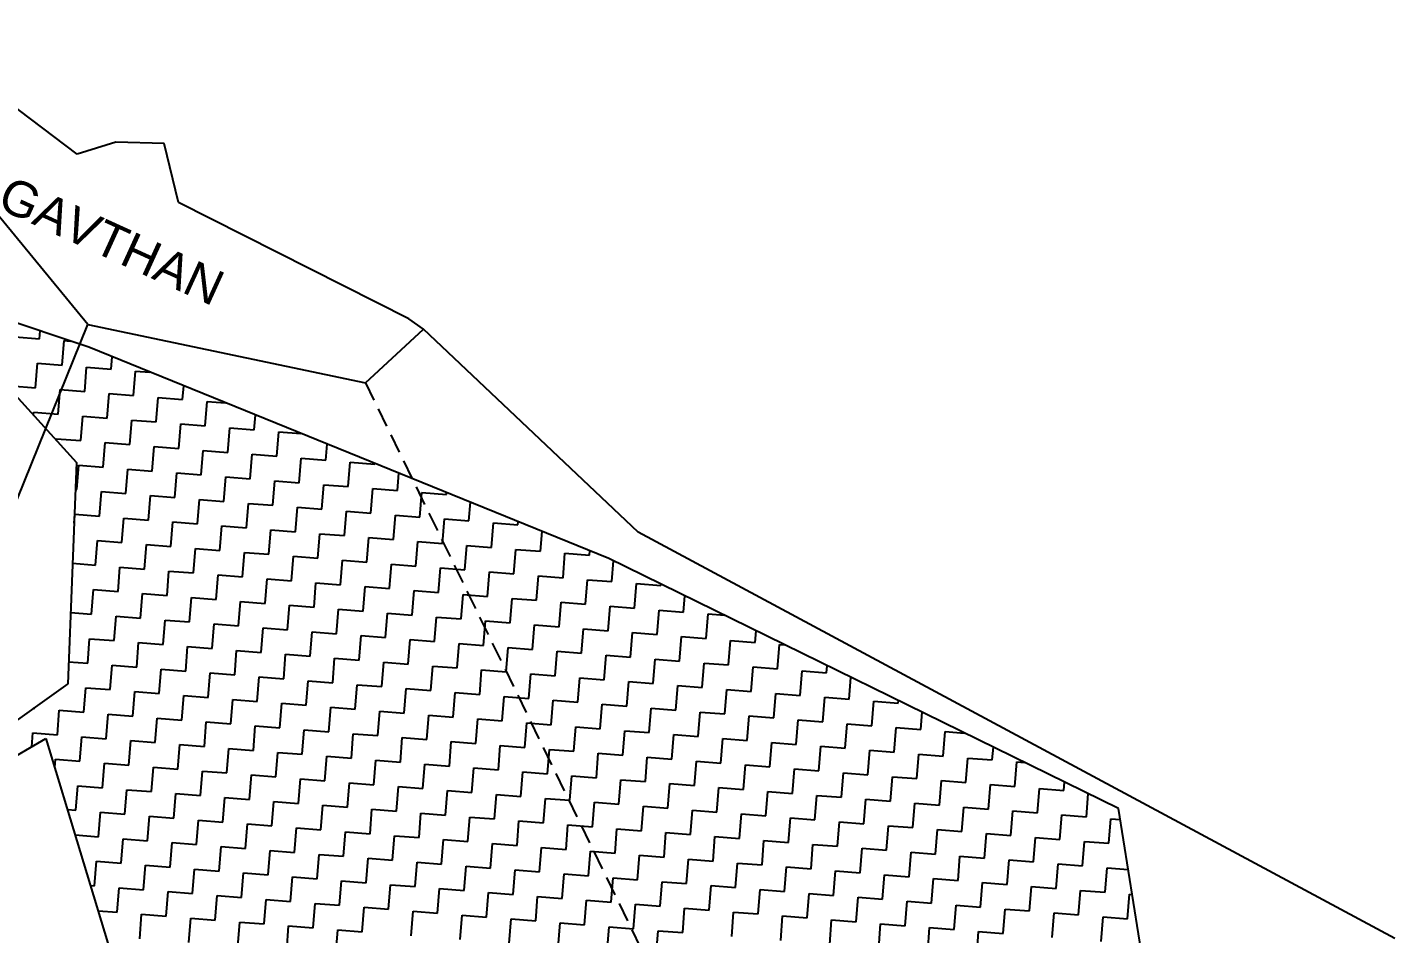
# Model space of a CAD drawing. Header units: metres. Extents: x 281680 to 283954, y 2020493 to 2022850.
# Drawn here: x 283068.4 to 283422.5, y 2021402.9 to 2021637.6 of the extents above; entities that cross this region are included whole.
import ezdxf
from ezdxf.enums import TextEntityAlignment as Align

# ---------------------------------------------------------------- set-up
doc = ezdxf.new("R2010")
doc.units = ezdxf.units.M
doc.header["$MEASUREMENT"] = 0
doc.linetypes.add('DASHED', pattern=[0.75, 0.5, -0.25])
for name, color, linetype in [('LINE_FOOTPATH', 1, 'DASHED'), ('POLY_HATCH', 12, 'Continuous'), ('POLY_PARCEL', 6, 'Continuous'), ('TEXT_MAPIN', 7, 'Continuous'), ('V_BOUND_LINE', 7, 'Continuous')]:
    doc.layers.add(name, color=color, linetype=linetype)
doc.styles.get("Standard").update_dxf_attribs({"font": 'arial.ttf'})

msp = doc.modelspace()

# ---------------------------------------------------------------- linework, layer by layer
at = {"layer": 'LINE_FOOTPATH', "ltscale": 10}
msp.add_line((283155.94, 2021545.53), (283261.96, 2021328.01), dxfattribs=at)
at = {"layer": 'POLY_HATCH'}
for p, q in [((283084.25, 2021554.72), (283046.98, 2021567.26)), ((283218.94, 2021500.05), (283084.25, 2021554.72)), ((283063.52, 2021544.3), (283081.12, 2021524.88)), ((283081.12, 2021524.88), (283078.81, 2021467.64)), ((283351.01, 2021435.28), (283218.94, 2021500.05)), ((283078.81, 2021467.64), (283048.95, 2021446.37)), ((283061.36, 2021446.51), (283073.18, 2021453.45)), ((283073.18, 2021453.45), (283091.02, 2021394.6)), ((283360.54, 2021375.26), (283351.01, 2021435.28))]:
    msp.add_line(p, q, dxfattribs=at)
at = {"layer": 'POLY_HATCH', "linetype": 'Continuous'}
for p, q in [((283065.18, 2021557.47), (283071.52, 2021556.96)), ((283071.52, 2021556.96), (283071.68, 2021558.95)), ((283077.36, 2021550.11), (283077.87, 2021556.46)), ((283077.87, 2021556.46), (283079.45, 2021556.33)), ((283070.51, 2021544.27), (283071.02, 2021550.62)), ((283071.02, 2021550.62), (283077.36, 2021550.11)), ((283083.21, 2021543.26), (283083.71, 2021549.61)), ((283083.71, 2021549.61), (283090.06, 2021549.1)), ((283090.06, 2021549.1), (283090.31, 2021552.26)), ((283095.9, 2021542.25), (283096.4, 2021548.59)), ((283096.4, 2021548.59), (283100.05, 2021548.3)), ((283064.16, 2021544.78), (283070.51, 2021544.27)), ((283076.35, 2021537.42), (283076.86, 2021543.77)), ((283076.86, 2021543.77), (283083.21, 2021543.26)), ((283089.05, 2021536.41), (283089.55, 2021542.75)), ((283089.55, 2021542.75), (283095.9, 2021542.25)), ((283108.59, 2021541.24), (283108.87, 2021544.72)), ((283101.74, 2021535.4), (283102.25, 2021541.74)), ((283102.25, 2021541.74), (283108.59, 2021541.24)), ((283114.43, 2021534.38), (283114.94, 2021540.73)), ((283114.94, 2021540.73), (283119.63, 2021540.36)), ((283069.95, 2021537.21), (283070.01, 2021537.92)), ((283070.01, 2021537.92), (283076.35, 2021537.42)), ((283082.19, 2021530.57), (283082.7, 2021536.91)), ((283082.7, 2021536.91), (283089.05, 2021536.41)), ((283094.89, 2021529.55), (283095.39, 2021535.9)), ((283095.39, 2021535.9), (283101.74, 2021535.4)), ((283127.13, 2021533.37), (283127.43, 2021537.19)), ((283107.58, 2021528.54), (283108.09, 2021534.89)), ((283108.09, 2021534.89), (283114.43, 2021534.38)), ((283120.27, 2021527.53), (283120.78, 2021533.88)), ((283120.78, 2021533.88), (283127.13, 2021533.37)), ((283132.97, 2021526.52), (283133.47, 2021532.87)), ((283133.47, 2021532.87), (283139.21, 2021532.41)), ((283075.82, 2021530.73), (283075.85, 2021531.07)), ((283075.85, 2021531.07), (283082.19, 2021530.57)), ((283088.03, 2021523.71), (283088.54, 2021530.06)), ((283088.54, 2021530.06), (283094.89, 2021529.55)), ((283100.73, 2021522.7), (283101.23, 2021529.05)), ((283101.23, 2021529.05), (283107.58, 2021528.54)), ((283145.66, 2021525.51), (283145.99, 2021529.66)), ((283113.42, 2021521.69), (283113.93, 2021528.04)), ((283113.93, 2021528.04), (283120.27, 2021527.53)), ((283126.12, 2021520.68), (283126.62, 2021527.03)), ((283126.62, 2021527.03), (283132.97, 2021526.52)), ((283138.81, 2021519.67), (283139.31, 2021526.01)), ((283139.31, 2021526.01), (283145.66, 2021525.51)), ((283151.5, 2021518.66), (283152.01, 2021525)), ((283152.01, 2021525), (283158.35, 2021524.5)), ((283081.18, 2021517.87), (283081.69, 2021524.22)), ((283081.69, 2021524.22), (283088.03, 2021523.71)), ((283093.88, 2021516.86), (283094.38, 2021523.21)), ((283094.38, 2021523.21), (283100.73, 2021522.7)), ((283106.57, 2021515.85), (283107.08, 2021522.2)), ((283107.08, 2021522.2), (283113.42, 2021521.69)), ((283158.35, 2021524.5), (283158.37, 2021524.63)), ((283164.2, 2021517.64), (283164.55, 2021522.12)), ((283080.84, 2021517.9), (283081.18, 2021517.87)), ((283119.26, 2021514.84), (283119.77, 2021521.18)), ((283119.77, 2021521.18), (283126.12, 2021520.68)), ((283131.96, 2021513.83), (283132.46, 2021520.17)), ((283132.46, 2021520.17), (283138.81, 2021519.67)), ((283144.65, 2021512.82), (283145.16, 2021519.16)), ((283145.16, 2021519.16), (283151.5, 2021518.66)), ((283157.34, 2021511.8), (283157.85, 2021518.15)), ((283157.85, 2021518.15), (283164.2, 2021517.64)), ((283087.02, 2021511.02), (283087.53, 2021517.37)), ((283087.53, 2021517.37), (283093.88, 2021516.86)), ((283099.72, 2021510.01), (283100.22, 2021516.36)), ((283100.22, 2021516.36), (283106.57, 2021515.85)), ((283112.41, 2021509), (283112.92, 2021515.34)), ((283112.92, 2021515.34), (283119.26, 2021514.84)), ((283125.1, 2021507.99), (283125.61, 2021514.33)), ((283125.61, 2021514.33), (283131.96, 2021513.83)), ((283170.04, 2021510.79), (283170.54, 2021517.14)), ((283170.54, 2021517.14), (283176.89, 2021516.63)), ((283176.89, 2021516.63), (283176.93, 2021517.1)), ((283182.73, 2021509.78), (283183.11, 2021514.59)), ((283080.49, 2021509.16), (283080.68, 2021511.53)), ((283080.68, 2021511.53), (283087.02, 2021511.02)), ((283137.8, 2021506.97), (283138.3, 2021513.32)), ((283138.3, 2021513.32), (283144.65, 2021512.82)), ((283150.49, 2021505.96), (283151, 2021512.31)), ((283151, 2021512.31), (283157.34, 2021511.8)), ((283163.18, 2021504.95), (283163.69, 2021511.3)), ((283163.69, 2021511.3), (283170.04, 2021510.79)), ((283092.86, 2021504.17), (283093.37, 2021510.51)), ((283093.37, 2021510.51), (283099.72, 2021510.01)), ((283105.56, 2021503.16), (283106.06, 2021509.5)), ((283106.06, 2021509.5), (283112.41, 2021509)), ((283118.25, 2021502.14), (283118.76, 2021508.49)), ((283118.76, 2021508.49), (283125.1, 2021507.99)), ((283130.95, 2021501.13), (283131.45, 2021507.48)), ((283131.45, 2021507.48), (283137.8, 2021506.97)), ((283175.88, 2021503.94), (283176.38, 2021510.29)), ((283176.38, 2021510.29), (283182.73, 2021509.78)), ((283188.57, 2021502.93), (283189.08, 2021509.28)), ((283189.08, 2021509.28), (283195.42, 2021508.77)), ((283195.42, 2021508.77), (283195.49, 2021509.57)), ((283086.01, 2021498.33), (283086.52, 2021504.67)), ((283086.52, 2021504.67), (283092.86, 2021504.17)), ((283098.71, 2021497.32), (283099.21, 2021503.66)), ((283099.21, 2021503.66), (283105.56, 2021503.16)), ((283143.64, 2021500.12), (283144.14, 2021506.47)), ((283144.14, 2021506.47), (283150.49, 2021505.96)), ((283156.33, 2021499.11), (283156.84, 2021505.46)), ((283156.84, 2021505.46), (283163.18, 2021504.95)), ((283169.03, 2021498.1), (283169.53, 2021504.45)), ((283169.53, 2021504.45), (283175.88, 2021503.94)), ((283201.27, 2021501.92), (283201.67, 2021507.06)), ((283111.4, 2021496.3), (283111.9, 2021502.65)), ((283111.9, 2021502.65), (283118.25, 2021502.14)), ((283124.09, 2021495.29), (283124.6, 2021501.64)), ((283124.6, 2021501.64), (283130.95, 2021501.13)), ((283136.79, 2021494.28), (283137.29, 2021500.63)), ((283137.29, 2021500.63), (283143.64, 2021500.12)), ((283181.72, 2021497.09), (283182.22, 2021503.43)), ((283182.22, 2021503.43), (283188.57, 2021502.93)), ((283194.41, 2021496.08), (283194.92, 2021502.42)), ((283194.92, 2021502.42), (283201.27, 2021501.92)), ((283207.11, 2021495.06), (283207.61, 2021501.41)), ((283207.61, 2021501.41), (283213.96, 2021500.91)), ((283213.96, 2021500.91), (283214.05, 2021502.03)), ((283080.07, 2021498.8), (283086.01, 2021498.33)), ((283091.85, 2021491.47), (283092.36, 2021497.82)), ((283092.36, 2021497.82), (283098.71, 2021497.32)), ((283104.55, 2021490.46), (283105.05, 2021496.81)), ((283105.05, 2021496.81), (283111.4, 2021496.3)), ((283149.48, 2021493.27), (283149.99, 2021499.62)), ((283149.99, 2021499.62), (283156.33, 2021499.11)), ((283162.17, 2021492.26), (283162.68, 2021498.6)), ((283162.68, 2021498.6), (283169.03, 2021498.1)), ((283174.87, 2021491.25), (283175.37, 2021497.59)), ((283175.37, 2021497.59), (283181.72, 2021497.09)), ((283187.56, 2021490.24), (283188.07, 2021496.58)), ((283188.07, 2021496.58), (283194.41, 2021496.08)), ((283219.8, 2021494.05), (283220.23, 2021499.42)), ((283117.24, 2021489.45), (283117.75, 2021495.8)), ((283117.75, 2021495.8), (283124.09, 2021495.29)), ((283129.93, 2021488.44), (283130.44, 2021494.79)), ((283130.44, 2021494.79), (283136.79, 2021494.28)), ((283142.63, 2021487.43), (283143.13, 2021493.78)), ((283143.13, 2021493.78), (283149.48, 2021493.27)), ((283200.25, 2021489.22), (283200.76, 2021495.57)), ((283200.76, 2021495.57), (283207.11, 2021495.06)), ((283212.95, 2021488.21), (283213.45, 2021494.56)), ((283213.45, 2021494.56), (283219.8, 2021494.05)), ((283225.64, 2021487.2), (283226.15, 2021493.55)), ((283226.15, 2021493.55), (283232.49, 2021493.04)), ((283232.49, 2021493.04), (283232.52, 2021493.39)), ((283085, 2021485.63), (283085.51, 2021491.98)), ((283085.51, 2021491.98), (283091.85, 2021491.47)), ((283097.69, 2021484.62), (283098.2, 2021490.97)), ((283098.2, 2021490.97), (283104.55, 2021490.46)), ((283110.39, 2021483.61), (283110.89, 2021489.96)), ((283110.89, 2021489.96), (283117.24, 2021489.45)), ((283155.32, 2021486.42), (283155.83, 2021492.76)), ((283155.83, 2021492.76), (283162.17, 2021492.26)), ((283168.01, 2021485.41), (283168.52, 2021491.75)), ((283168.52, 2021491.75), (283174.87, 2021491.25)), ((283180.71, 2021484.39), (283181.21, 2021490.74)), ((283181.21, 2021490.74), (283187.56, 2021490.24)), ((283193.4, 2021483.38), (283193.91, 2021489.73)), ((283193.91, 2021489.73), (283200.25, 2021489.22)), ((283238.33, 2021486.19), (283238.67, 2021490.37)), ((283079.56, 2021486.07), (283085, 2021485.63)), ((283123.08, 2021482.6), (283123.59, 2021488.95)), ((283123.59, 2021488.95), (283129.93, 2021488.44)), ((283135.77, 2021481.59), (283136.28, 2021487.93)), ((283136.28, 2021487.93), (283142.63, 2021487.43)), ((283148.47, 2021480.58), (283148.97, 2021486.92)), ((283148.97, 2021486.92), (283155.32, 2021486.42)), ((283161.16, 2021479.56), (283161.67, 2021485.91)), ((283161.67, 2021485.91), (283168.01, 2021485.41)), ((283206.09, 2021482.37), (283206.6, 2021488.72)), ((283206.6, 2021488.72), (283212.95, 2021488.21)), ((283218.79, 2021481.36), (283219.29, 2021487.71)), ((283219.29, 2021487.71), (283225.64, 2021487.2)), ((283231.48, 2021480.35), (283231.99, 2021486.7)), ((283231.99, 2021486.7), (283238.33, 2021486.19)), ((283090.84, 2021478.78), (283091.35, 2021485.13)), ((283091.35, 2021485.13), (283097.69, 2021484.62)), ((283103.54, 2021477.77), (283104.04, 2021484.12)), ((283104.04, 2021484.12), (283110.39, 2021483.61)), ((283116.23, 2021476.76), (283116.73, 2021483.1)), ((283116.73, 2021483.1), (283123.08, 2021482.6)), ((283173.86, 2021478.55), (283174.36, 2021484.9)), ((283174.36, 2021484.9), (283180.71, 2021484.39)), ((283186.55, 2021477.54), (283187.05, 2021483.89)), ((283187.05, 2021483.89), (283193.4, 2021483.38)), ((283199.24, 2021476.53), (283199.75, 2021482.88)), ((283199.75, 2021482.88), (283206.09, 2021482.37)), ((283244.18, 2021479.34), (283244.68, 2021485.68)), ((283244.68, 2021485.68), (283248.92, 2021485.35)), ((283083.99, 2021472.94), (283084.49, 2021479.29)), ((283084.49, 2021479.29), (283090.84, 2021478.78)), ((283128.92, 2021475.75), (283129.43, 2021482.09)), ((283129.43, 2021482.09), (283135.77, 2021481.59)), ((283141.62, 2021474.73), (283142.12, 2021481.08)), ((283142.12, 2021481.08), (283148.47, 2021480.58)), ((283154.31, 2021473.72), (283154.81, 2021480.07)), ((283154.81, 2021480.07), (283161.16, 2021479.56)), ((283167, 2021472.71), (283167.51, 2021479.06)), ((283167.51, 2021479.06), (283173.86, 2021478.55)), ((283211.94, 2021475.52), (283212.44, 2021481.87)), ((283212.44, 2021481.87), (283218.79, 2021481.36)), ((283224.63, 2021474.51), (283225.14, 2021480.85)), ((283225.14, 2021480.85), (283231.48, 2021480.35)), ((283237.32, 2021473.5), (283237.83, 2021479.84)), ((283237.83, 2021479.84), (283244.18, 2021479.34)), ((283250.02, 2021472.48), (283250.52, 2021478.83)), ((283250.52, 2021478.83), (283256.87, 2021478.33)), ((283256.87, 2021478.33), (283257.11, 2021481.33)), ((283096.68, 2021471.93), (283097.19, 2021478.27)), ((283097.19, 2021478.27), (283103.54, 2021477.77)), ((283109.38, 2021470.92), (283109.88, 2021477.26)), ((283109.88, 2021477.26), (283116.23, 2021476.76)), ((283122.07, 2021469.91), (283122.58, 2021476.25)), ((283122.58, 2021476.25), (283128.92, 2021475.75)), ((283134.76, 2021468.89), (283135.27, 2021475.24)), ((283135.27, 2021475.24), (283141.62, 2021474.73)), ((283179.7, 2021471.7), (283180.2, 2021478.05)), ((283180.2, 2021478.05), (283186.55, 2021477.54)), ((283192.39, 2021470.69), (283192.9, 2021477.04)), ((283192.9, 2021477.04), (283199.24, 2021476.53)), ((283205.08, 2021469.68), (283205.59, 2021476.02)), ((283205.59, 2021476.02), (283211.94, 2021475.52)), ((283262.71, 2021471.47), (283263.22, 2021477.82)), ((283263.22, 2021477.82), (283264.47, 2021477.72)), ((283079.04, 2021473.33), (283083.99, 2021472.94)), ((283089.83, 2021466.09), (283090.34, 2021472.43)), ((283090.34, 2021472.43), (283096.68, 2021471.93)), ((283147.46, 2021467.88), (283147.96, 2021474.23)), ((283147.96, 2021474.23), (283154.31, 2021473.72)), ((283160.15, 2021466.87), (283160.66, 2021473.22)), ((283160.66, 2021473.22), (283167, 2021472.71)), ((283172.84, 2021465.86), (283173.35, 2021472.21)), ((283173.35, 2021472.21), (283179.7, 2021471.7)), ((283217.78, 2021468.67), (283218.28, 2021475.01)), ((283218.28, 2021475.01), (283224.63, 2021474.51)), ((283230.47, 2021467.65), (283230.98, 2021474)), ((283230.98, 2021474), (283237.32, 2021473.5)), ((283243.16, 2021466.64), (283243.67, 2021472.99)), ((283243.67, 2021472.99), (283250.02, 2021472.48)), ((283255.86, 2021465.63), (283256.36, 2021471.98)), ((283256.36, 2021471.98), (283262.71, 2021471.47)), ((283275.4, 2021470.46), (283275.55, 2021472.29)), ((283102.52, 2021465.08), (283103.03, 2021471.42)), ((283103.03, 2021471.42), (283109.38, 2021470.92)), ((283115.22, 2021464.06), (283115.72, 2021470.41)), ((283115.72, 2021470.41), (283122.07, 2021469.91)), ((283127.91, 2021463.05), (283128.42, 2021469.4)), ((283128.42, 2021469.4), (283134.76, 2021468.89)), ((283140.6, 2021462.04), (283141.11, 2021468.39)), ((283141.11, 2021468.39), (283147.46, 2021467.88)), ((283185.54, 2021464.85), (283186.04, 2021471.19)), ((283186.04, 2021471.19), (283192.39, 2021470.69)), ((283198.23, 2021463.84), (283198.74, 2021470.18)), ((283198.74, 2021470.18), (283205.08, 2021469.68)), ((283210.92, 2021462.83), (283211.43, 2021469.17)), ((283211.43, 2021469.17), (283217.78, 2021468.67)), ((283223.62, 2021461.81), (283224.12, 2021468.16)), ((283224.12, 2021468.16), (283230.47, 2021467.65)), ((283268.55, 2021464.62), (283269.06, 2021470.97)), ((283269.06, 2021470.97), (283275.4, 2021470.46)), ((283281.24, 2021463.61), (283281.7, 2021469.27)), ((283082.98, 2021460.25), (283083.48, 2021466.59)), ((283083.48, 2021466.59), (283089.83, 2021466.09)), ((283095.67, 2021459.23), (283096.18, 2021465.58)), ((283096.18, 2021465.58), (283102.52, 2021465.08)), ((283108.36, 2021458.22), (283108.87, 2021464.57)), ((283108.87, 2021464.57), (283115.22, 2021464.06)), ((283153.3, 2021461.03), (283153.8, 2021467.38)), ((283153.8, 2021467.38), (283160.15, 2021466.87)), ((283165.99, 2021460.02), (283166.5, 2021466.37)), ((283166.5, 2021466.37), (283172.84, 2021465.86)), ((283178.68, 2021459.01), (283179.19, 2021465.35)), ((283179.19, 2021465.35), (283185.54, 2021464.85)), ((283236.31, 2021460.8), (283236.82, 2021467.15)), ((283236.82, 2021467.15), (283243.16, 2021466.64)), ((283249, 2021459.79), (283249.51, 2021466.14)), ((283249.51, 2021466.14), (283255.86, 2021465.63)), ((283261.7, 2021458.78), (283262.2, 2021465.13)), ((283262.2, 2021465.13), (283268.55, 2021464.62)), ((283069.9, 2021461.29), (283070.28, 2021461.26)), ((283070.28, 2021461.26), (283070.31, 2021461.58)), ((283121.06, 2021457.21), (283121.56, 2021463.56)), ((283121.56, 2021463.56), (283127.91, 2021463.05)), ((283133.75, 2021456.2), (283134.26, 2021462.55)), ((283134.26, 2021462.55), (283140.6, 2021462.04)), ((283146.45, 2021455.19), (283146.95, 2021461.54)), ((283146.95, 2021461.54), (283153.3, 2021461.03)), ((283191.38, 2021458), (283191.88, 2021464.34)), ((283191.88, 2021464.34), (283198.23, 2021463.84)), ((283204.07, 2021456.98), (283204.58, 2021463.33)), ((283204.58, 2021463.33), (283210.92, 2021462.83)), ((283216.77, 2021455.97), (283217.27, 2021462.32)), ((283217.27, 2021462.32), (283223.62, 2021461.81)), ((283229.46, 2021454.96), (283229.96, 2021461.31)), ((283229.96, 2021461.31), (283236.31, 2021460.8)), ((283274.39, 2021457.77), (283274.9, 2021464.11)), ((283274.9, 2021464.11), (283281.24, 2021463.61)), ((283287.09, 2021456.76), (283287.59, 2021463.1)), ((283287.59, 2021463.1), (283293.94, 2021462.6)), ((283293.94, 2021462.6), (283293.99, 2021463.25)), ((283076.13, 2021454.4), (283076.63, 2021460.75)), ((283076.63, 2021460.75), (283082.98, 2021460.25)), ((283088.82, 2021453.39), (283089.32, 2021459.74)), ((283089.32, 2021459.74), (283095.67, 2021459.23)), ((283101.51, 2021452.38), (283102.02, 2021458.73)), ((283102.02, 2021458.73), (283108.36, 2021458.22)), ((283114.21, 2021451.37), (283114.71, 2021457.72)), ((283114.71, 2021457.72), (283121.06, 2021457.21)), ((283159.14, 2021454.18), (283159.64, 2021460.52)), ((283159.64, 2021460.52), (283165.99, 2021460.02)), ((283171.83, 2021453.17), (283172.34, 2021459.51)), ((283172.34, 2021459.51), (283178.68, 2021459.01)), ((283184.53, 2021452.15), (283185.03, 2021458.5)), ((283185.03, 2021458.5), (283191.38, 2021458)), ((283197.22, 2021451.14), (283197.73, 2021457.49)), ((283197.73, 2021457.49), (283204.07, 2021456.98)), ((283242.15, 2021453.95), (283242.66, 2021460.3)), ((283242.66, 2021460.3), (283249, 2021459.79)), ((283254.85, 2021452.94), (283255.35, 2021459.29)), ((283255.35, 2021459.29), (283261.7, 2021458.78)), ((283267.54, 2021451.93), (283268.05, 2021458.27)), ((283268.05, 2021458.27), (283274.39, 2021457.77)), ((283299.78, 2021455.75), (283300.14, 2021460.23)), ((283069.49, 2021451.29), (283069.78, 2021454.91)), ((283069.78, 2021454.91), (283076.13, 2021454.4)), ((283126.9, 2021450.36), (283127.41, 2021456.71)), ((283127.41, 2021456.71), (283133.75, 2021456.2)), ((283139.59, 2021449.35), (283140.1, 2021455.69)), ((283140.1, 2021455.69), (283146.45, 2021455.19)), ((283152.29, 2021448.34), (283152.79, 2021454.68)), ((283152.79, 2021454.68), (283159.14, 2021454.18)), ((283209.91, 2021450.13), (283210.42, 2021456.48)), ((283210.42, 2021456.48), (283216.77, 2021455.97)), ((283222.61, 2021449.12), (283223.11, 2021455.47)), ((283223.11, 2021455.47), (283229.46, 2021454.96)), ((283235.3, 2021448.11), (283235.81, 2021454.46)), ((283235.81, 2021454.46), (283242.15, 2021453.95)), ((283280.23, 2021450.92), (283280.74, 2021457.26)), ((283280.74, 2021457.26), (283287.09, 2021456.76)), ((283292.93, 2021449.9), (283293.43, 2021456.25)), ((283293.43, 2021456.25), (283299.78, 2021455.75)), ((283305.62, 2021448.89), (283306.13, 2021455.24)), ((283306.13, 2021455.24), (283311.13, 2021454.84)), ((283081.97, 2021447.55), (283082.47, 2021453.9)), ((283082.47, 2021453.9), (283088.82, 2021453.39)), ((283094.66, 2021446.54), (283095.17, 2021452.89)), ((283095.17, 2021452.89), (283101.51, 2021452.38)), ((283107.35, 2021445.53), (283107.86, 2021451.88)), ((283107.86, 2021451.88), (283114.21, 2021451.37)), ((283120.05, 2021444.52), (283120.55, 2021450.86)), ((283120.55, 2021450.86), (283126.9, 2021450.36)), ((283164.98, 2021447.32), (283165.49, 2021453.67)), ((283165.49, 2021453.67), (283171.83, 2021453.17)), ((283177.67, 2021446.31), (283178.18, 2021452.66)), ((283178.18, 2021452.66), (283184.53, 2021452.15)), ((283190.37, 2021445.3), (283190.87, 2021451.65)), ((283190.87, 2021451.65), (283197.22, 2021451.14)), ((283203.06, 2021444.29), (283203.57, 2021450.64)), ((283203.57, 2021450.64), (283209.91, 2021450.13)), ((283247.99, 2021447.1), (283248.5, 2021453.44)), ((283248.5, 2021453.44), (283254.85, 2021452.94)), ((283260.69, 2021446.09), (283261.19, 2021452.43)), ((283261.19, 2021452.43), (283267.54, 2021451.93)), ((283273.38, 2021445.07), (283273.89, 2021451.42)), ((283273.89, 2021451.42), (283280.23, 2021450.92)), ((283286.07, 2021444.06), (283286.58, 2021450.41)), ((283286.58, 2021450.41), (283292.93, 2021449.9)), ((283318.31, 2021447.88), (283318.58, 2021451.19)), ((283075.45, 2021445.95), (283075.62, 2021448.06)), ((283075.62, 2021448.06), (283081.97, 2021447.55)), ((283087.81, 2021440.7), (283088.31, 2021447.05)), ((283088.31, 2021447.05), (283094.66, 2021446.54)), ((283132.74, 2021443.51), (283133.25, 2021449.85)), ((283133.25, 2021449.85), (283139.59, 2021449.35)), ((283145.43, 2021442.5), (283145.94, 2021448.84)), ((283145.94, 2021448.84), (283152.29, 2021448.34)), ((283158.13, 2021441.48), (283158.63, 2021447.83)), ((283158.63, 2021447.83), (283164.98, 2021447.32)), ((283215.75, 2021443.28), (283216.26, 2021449.63)), ((283216.26, 2021449.63), (283222.61, 2021449.12)), ((283228.45, 2021442.27), (283228.95, 2021448.61)), ((283228.95, 2021448.61), (283235.3, 2021448.11)), ((283241.14, 2021441.26), (283241.65, 2021447.6)), ((283241.65, 2021447.6), (283247.99, 2021447.1)), ((283298.77, 2021443.05), (283299.27, 2021449.4)), ((283299.27, 2021449.4), (283305.62, 2021448.89)), ((283311.46, 2021442.04), (283311.97, 2021448.39)), ((283311.97, 2021448.39), (283318.31, 2021447.88)), ((283324.15, 2021441.03), (283324.66, 2021447.38)), ((283324.66, 2021447.38), (283326.68, 2021447.21)), ((283100.5, 2021439.69), (283101.01, 2021446.04)), ((283101.01, 2021446.04), (283107.35, 2021445.53)), ((283113.19, 2021438.68), (283113.7, 2021445.02)), ((283113.7, 2021445.02), (283120.05, 2021444.52)), ((283125.89, 2021437.67), (283126.39, 2021444.01)), ((283126.39, 2021444.01), (283132.74, 2021443.51)), ((283170.82, 2021440.47), (283171.33, 2021446.82)), ((283171.33, 2021446.82), (283177.67, 2021446.31)), ((283183.51, 2021439.46), (283184.02, 2021445.81)), ((283184.02, 2021445.81), (283190.37, 2021445.3)), ((283196.21, 2021438.45), (283196.71, 2021444.8)), ((283196.71, 2021444.8), (283203.06, 2021444.29)), ((283208.9, 2021437.44), (283209.41, 2021443.78)), ((283209.41, 2021443.78), (283215.75, 2021443.28)), ((283253.83, 2021440.24), (283254.34, 2021446.59)), ((283254.34, 2021446.59), (283260.69, 2021446.09)), ((283266.53, 2021439.23), (283267.03, 2021445.58)), ((283267.03, 2021445.58), (283273.38, 2021445.07)), ((283279.22, 2021438.22), (283279.73, 2021444.57)), ((283279.73, 2021444.57), (283286.07, 2021444.06)), ((283291.92, 2021437.21), (283292.42, 2021443.56)), ((283292.42, 2021443.56), (283298.77, 2021443.05)), ((283080.95, 2021434.86), (283081.46, 2021441.21)), ((283081.46, 2021441.21), (283087.81, 2021440.7)), ((283093.65, 2021433.85), (283094.15, 2021440.19)), ((283094.15, 2021440.19), (283100.5, 2021439.69)), ((283138.58, 2021436.65), (283139.09, 2021443)), ((283139.09, 2021443), (283145.43, 2021442.5)), ((283151.27, 2021435.64), (283151.78, 2021441.99)), ((283151.78, 2021441.99), (283158.13, 2021441.48)), ((283163.97, 2021434.63), (283164.47, 2021440.98)), ((283164.47, 2021440.98), (283170.82, 2021440.47)), ((283176.66, 2021433.62), (283177.17, 2021439.97)), ((283177.17, 2021439.97), (283183.51, 2021439.46)), ((283221.6, 2021436.43), (283222.1, 2021442.77)), ((283222.1, 2021442.77), (283228.45, 2021442.27)), ((283234.29, 2021435.42), (283234.79, 2021441.76)), ((283234.79, 2021441.76), (283241.14, 2021441.26)), ((283246.98, 2021434.4), (283247.49, 2021440.75)), ((283247.49, 2021440.75), (283253.83, 2021440.24)), ((283304.61, 2021436.2), (283305.11, 2021442.55)), ((283305.11, 2021442.55), (283311.46, 2021442.04)), ((283317.3, 2021435.19), (283317.81, 2021441.53)), ((283317.81, 2021441.53), (283324.15, 2021441.03)), ((283330, 2021434.18), (283330.5, 2021440.52)), ((283330.5, 2021440.52), (283336.85, 2021440.02)), ((283336.85, 2021440.02), (283337.02, 2021442.15)), ((283106.34, 2021432.84), (283106.85, 2021439.18)), ((283106.85, 2021439.18), (283113.19, 2021438.68)), ((283119.04, 2021431.82), (283119.54, 2021438.17)), ((283119.54, 2021438.17), (283125.89, 2021437.67)), ((283131.73, 2021430.81), (283132.23, 2021437.16)), ((283132.23, 2021437.16), (283138.58, 2021436.65)), ((283189.36, 2021432.61), (283189.86, 2021438.96)), ((283189.86, 2021438.96), (283196.21, 2021438.45)), ((283202.05, 2021431.6), (283202.55, 2021437.94)), ((283202.55, 2021437.94), (283208.9, 2021437.44)), ((283214.74, 2021430.59), (283215.25, 2021436.93)), ((283215.25, 2021436.93), (283221.6, 2021436.43)), ((283259.68, 2021433.39), (283260.18, 2021439.74)), ((283260.18, 2021439.74), (283266.53, 2021439.23)), ((283272.37, 2021432.38), (283272.87, 2021438.73)), ((283272.87, 2021438.73), (283279.22, 2021438.22)), ((283285.06, 2021431.37), (283285.57, 2021437.72)), ((283285.57, 2021437.72), (283291.92, 2021437.21)), ((283297.76, 2021430.36), (283298.26, 2021436.7)), ((283298.26, 2021436.7), (283304.61, 2021436.2)), ((283342.69, 2021433.16), (283343.16, 2021439.13)), ((283078.76, 2021435.03), (283080.95, 2021434.86)), ((283086.8, 2021428.01), (283087.3, 2021434.35)), ((283087.3, 2021434.35), (283093.65, 2021433.85)), ((283099.49, 2021426.99), (283100, 2021433.34)), ((283100, 2021433.34), (283106.34, 2021432.84)), ((283144.42, 2021429.8), (283144.93, 2021436.15)), ((283144.93, 2021436.15), (283151.27, 2021435.64)), ((283157.12, 2021428.79), (283157.62, 2021435.14)), ((283157.62, 2021435.14), (283163.97, 2021434.63)), ((283169.81, 2021427.78), (283170.32, 2021434.13)), ((283170.32, 2021434.13), (283176.66, 2021433.62)), ((283182.5, 2021426.77), (283183.01, 2021433.11)), ((283183.01, 2021433.11), (283189.36, 2021432.61)), ((283227.44, 2021429.57), (283227.94, 2021435.92)), ((283227.94, 2021435.92), (283234.29, 2021435.42)), ((283240.13, 2021428.56), (283240.64, 2021434.91)), ((283240.64, 2021434.91), (283246.98, 2021434.4)), ((283252.82, 2021427.55), (283253.33, 2021433.9)), ((283253.33, 2021433.9), (283259.68, 2021433.39)), ((283265.52, 2021426.54), (283266.02, 2021432.89)), ((283266.02, 2021432.89), (283272.37, 2021432.38)), ((283310.45, 2021429.35), (283310.96, 2021435.69)), ((283310.96, 2021435.69), (283317.3, 2021435.19)), ((283323.14, 2021428.34), (283323.65, 2021434.68)), ((283323.65, 2021434.68), (283330, 2021434.18)), ((283335.84, 2021427.32), (283336.34, 2021433.67)), ((283336.34, 2021433.67), (283342.69, 2021433.16)), ((283112.18, 2021425.98), (283112.69, 2021432.33)), ((283112.69, 2021432.33), (283119.04, 2021431.82)), ((283124.88, 2021424.97), (283125.38, 2021431.32)), ((283125.38, 2021431.32), (283131.73, 2021430.81)), ((283137.57, 2021423.96), (283138.08, 2021430.31)), ((283138.08, 2021430.31), (283144.42, 2021429.8)), ((283150.26, 2021422.95), (283150.77, 2021429.3)), ((283150.77, 2021429.3), (283157.12, 2021428.79)), ((283195.2, 2021425.76), (283195.7, 2021432.1)), ((283195.7, 2021432.1), (283202.05, 2021431.6)), ((283207.89, 2021424.74), (283208.4, 2021431.09)), ((283208.4, 2021431.09), (283214.74, 2021430.59)), ((283220.58, 2021423.73), (283221.09, 2021430.08)), ((283221.09, 2021430.08), (283227.44, 2021429.57)), ((283278.21, 2021425.53), (283278.72, 2021431.88)), ((283278.72, 2021431.88), (283285.06, 2021431.37)), ((283290.9, 2021424.52), (283291.41, 2021430.86)), ((283291.41, 2021430.86), (283297.76, 2021430.36)), ((283303.6, 2021423.51), (283304.1, 2021429.85)), ((283304.1, 2021429.85), (283310.45, 2021429.35)), ((283348.53, 2021426.31), (283349.04, 2021432.66)), ((283349.04, 2021432.66), (283351.46, 2021432.47)), ((283080.75, 2021428.49), (283086.8, 2021428.01)), ((283092.64, 2021421.15), (283093.14, 2021427.5)), ((283093.14, 2021427.5), (283099.49, 2021426.99)), ((283105.33, 2021420.14), (283105.84, 2021426.49)), ((283105.84, 2021426.49), (283112.18, 2021425.98)), ((283162.96, 2021421.94), (283163.46, 2021428.28)), ((283163.46, 2021428.28), (283169.81, 2021427.78)), ((283175.65, 2021420.93), (283176.16, 2021427.27)), ((283176.16, 2021427.27), (283182.5, 2021426.77)), ((283188.34, 2021419.91), (283188.85, 2021426.26)), ((283188.85, 2021426.26), (283195.2, 2021425.76)), ((283233.28, 2021422.72), (283233.78, 2021429.07)), ((283233.78, 2021429.07), (283240.13, 2021428.56)), ((283245.97, 2021421.71), (283246.48, 2021428.06)), ((283246.48, 2021428.06), (283252.82, 2021427.55)), ((283258.66, 2021420.7), (283259.17, 2021427.05)), ((283259.17, 2021427.05), (283265.52, 2021426.54)), ((283271.36, 2021419.69), (283271.86, 2021426.03)), ((283271.86, 2021426.03), (283278.21, 2021425.53)), ((283316.29, 2021422.49), (283316.8, 2021428.84)), ((283316.8, 2021428.84), (283323.14, 2021428.34)), ((283328.98, 2021421.48), (283329.49, 2021427.83)), ((283329.49, 2021427.83), (283335.84, 2021427.32)), ((283341.68, 2021420.47), (283342.18, 2021426.82)), ((283342.18, 2021426.82), (283348.53, 2021426.31)), ((283118.02, 2021419.13), (283118.53, 2021425.48)), ((283118.53, 2021425.48), (283124.88, 2021424.97)), ((283130.72, 2021418.12), (283131.22, 2021424.47)), ((283131.22, 2021424.47), (283137.57, 2021423.96)), ((283143.41, 2021417.11), (283143.92, 2021423.45)), ((283143.92, 2021423.45), (283150.26, 2021422.95)), ((283156.1, 2021416.1), (283156.61, 2021422.44)), ((283156.61, 2021422.44), (283162.96, 2021421.94)), ((283201.04, 2021418.9), (283201.54, 2021425.25)), ((283201.54, 2021425.25), (283207.89, 2021424.74)), ((283213.73, 2021417.89), (283214.24, 2021424.24)), ((283214.24, 2021424.24), (283220.58, 2021423.73)), ((283226.42, 2021416.88), (283226.93, 2021423.23)), ((283226.93, 2021423.23), (283233.28, 2021422.72)), ((283239.12, 2021415.87), (283239.62, 2021422.22)), ((283239.62, 2021422.22), (283245.97, 2021421.71)), ((283284.05, 2021418.68), (283284.56, 2021425.02)), ((283284.56, 2021425.02), (283290.9, 2021424.52)), ((283296.74, 2021417.66), (283297.25, 2021424.01)), ((283297.25, 2021424.01), (283303.6, 2021423.51)), ((283309.44, 2021416.65), (283309.94, 2021423)), ((283309.94, 2021423), (283316.29, 2021422.49)), ((283085.78, 2021415.31), (283086.29, 2021421.66)), ((283086.29, 2021421.66), (283092.64, 2021421.15)), ((283098.48, 2021414.3), (283098.98, 2021420.65)), ((283098.98, 2021420.65), (283105.33, 2021420.14)), ((283111.17, 2021413.29), (283111.68, 2021419.64)), ((283111.68, 2021419.64), (283118.02, 2021419.13)), ((283123.86, 2021412.28), (283124.37, 2021418.63)), ((283124.37, 2021418.63), (283130.72, 2021418.12)), ((283168.8, 2021415.09), (283169.3, 2021421.43)), ((283169.3, 2021421.43), (283175.65, 2021420.93)), ((283181.49, 2021414.07), (283182, 2021420.42)), ((283182, 2021420.42), (283188.34, 2021419.91)), ((283194.19, 2021413.06), (283194.69, 2021419.41)), ((283194.69, 2021419.41), (283201.04, 2021418.9)), ((283251.81, 2021414.86), (283252.32, 2021421.2)), ((283252.32, 2021421.2), (283258.66, 2021420.7)), ((283264.51, 2021413.85), (283265.01, 2021420.19)), ((283265.01, 2021420.19), (283271.36, 2021419.69)), ((283277.2, 2021412.83), (283277.7, 2021419.18)), ((283277.7, 2021419.18), (283284.05, 2021418.68)), ((283322.13, 2021415.64), (283322.64, 2021421.99)), ((283322.64, 2021421.99), (283328.98, 2021421.48)), ((283334.83, 2021414.63), (283335.33, 2021420.98)), ((283335.33, 2021420.98), (283341.68, 2021420.47)), ((283347.52, 2021413.62), (283348.02, 2021419.97)), ((283348.02, 2021419.97), (283353.51, 2021419.53)), ((283084.72, 2021415.4), (283085.78, 2021415.31)), ((283136.56, 2021411.27), (283137.06, 2021417.61)), ((283137.06, 2021417.61), (283143.41, 2021417.11)), ((283149.25, 2021410.26), (283149.76, 2021416.6)), ((283149.76, 2021416.6), (283156.1, 2021416.1)), ((283161.95, 2021409.24), (283162.45, 2021415.59)), ((283162.45, 2021415.59), (283168.8, 2021415.09)), ((283206.88, 2021412.05), (283207.38, 2021418.4)), ((283207.38, 2021418.4), (283213.73, 2021417.89)), ((283219.57, 2021411.04), (283220.08, 2021417.39)), ((283220.08, 2021417.39), (283226.42, 2021416.88)), ((283232.27, 2021410.03), (283232.77, 2021416.37)), ((283232.77, 2021416.37), (283239.12, 2021415.87)), ((283244.96, 2021409.02), (283245.46, 2021415.36)), ((283245.46, 2021415.36), (283251.81, 2021414.86)), ((283289.89, 2021411.82), (283290.4, 2021418.17)), ((283290.4, 2021418.17), (283296.74, 2021417.66)), ((283302.59, 2021410.81), (283303.09, 2021417.16)), ((283303.09, 2021417.16), (283309.44, 2021416.65)), ((283315.28, 2021409.8), (283315.79, 2021416.15)), ((283315.79, 2021416.15), (283322.13, 2021415.64)), ((283327.97, 2021408.79), (283328.48, 2021415.14)), ((283328.48, 2021415.14), (283334.83, 2021414.63)), ((283091.63, 2021408.46), (283092.13, 2021414.81)), ((283092.13, 2021414.81), (283098.48, 2021414.3)), ((283104.32, 2021407.45), (283104.82, 2021413.8)), ((283104.82, 2021413.8), (283111.17, 2021413.29)), ((283117.01, 2021406.44), (283117.52, 2021412.78)), ((283117.52, 2021412.78), (283123.86, 2021412.28)), ((283129.71, 2021405.43), (283130.21, 2021411.77)), ((283130.21, 2021411.77), (283136.56, 2021411.27)), ((283174.64, 2021408.23), (283175.14, 2021414.58)), ((283175.14, 2021414.58), (283181.49, 2021414.07)), ((283187.33, 2021407.22), (283187.84, 2021413.57)), ((283187.84, 2021413.57), (283194.19, 2021413.06)), ((283200.03, 2021406.21), (283200.53, 2021412.56)), ((283200.53, 2021412.56), (283206.88, 2021412.05)), ((283212.72, 2021405.2), (283213.23, 2021411.55)), ((283213.23, 2021411.55), (283219.57, 2021411.04)), ((283257.65, 2021408.01), (283258.16, 2021414.35)), ((283258.16, 2021414.35), (283264.51, 2021413.85)), ((283270.35, 2021406.99), (283270.85, 2021413.34)), ((283270.85, 2021413.34), (283277.2, 2021412.83)), ((283283.04, 2021405.98), (283283.55, 2021412.33)), ((283283.55, 2021412.33), (283289.89, 2021411.82)), ((283340.67, 2021407.78), (283341.17, 2021414.12)), ((283341.17, 2021414.12), (283347.52, 2021413.62)), ((283353.36, 2021406.77), (283353.87, 2021413.11)), ((283353.87, 2021413.11), (283354.54, 2021413.06)), ((283086.7, 2021408.85), (283091.63, 2021408.46)), ((283097.47, 2021401.61), (283097.97, 2021407.95)), ((283097.97, 2021407.95), (283104.32, 2021407.45)), ((283142.4, 2021404.41), (283142.91, 2021410.76)), ((283142.91, 2021410.76), (283149.25, 2021410.26)), ((283155.09, 2021403.4), (283155.6, 2021409.75)), ((283155.6, 2021409.75), (283161.95, 2021409.24)), ((283167.79, 2021402.39), (283168.29, 2021408.74)), ((283168.29, 2021408.74), (283174.64, 2021408.23)), ((283225.41, 2021404.19), (283225.92, 2021410.53)), ((283225.92, 2021410.53), (283232.27, 2021410.03)), ((283238.11, 2021403.18), (283238.61, 2021409.52)), ((283238.61, 2021409.52), (283244.96, 2021409.02)), ((283250.8, 2021402.16), (283251.31, 2021408.51)), ((283251.31, 2021408.51), (283257.65, 2021408.01)), ((283295.73, 2021404.97), (283296.24, 2021411.32)), ((283296.24, 2021411.32), (283302.59, 2021410.81)), ((283308.43, 2021403.96), (283308.93, 2021410.31)), ((283308.93, 2021410.31), (283315.28, 2021409.8)), ((283321.12, 2021402.95), (283321.63, 2021409.29)), ((283321.63, 2021409.29), (283327.97, 2021408.79)), ((283333.81, 2021401.94), (283334.32, 2021408.28)), ((283334.32, 2021408.28), (283340.67, 2021407.78)), ((283110.16, 2021400.6), (283110.67, 2021406.94)), ((283110.67, 2021406.94), (283117.01, 2021406.44)), ((283122.85, 2021399.58), (283123.36, 2021405.93)), ((283123.36, 2021405.93), (283129.71, 2021405.43)), ((283135.55, 2021398.57), (283136.05, 2021404.92)), ((283136.05, 2021404.92), (283142.4, 2021404.41)), ((283180.48, 2021401.38), (283180.99, 2021407.73)), ((283180.99, 2021407.73), (283187.33, 2021407.22)), ((283193.17, 2021400.37), (283193.68, 2021406.72)), ((283193.68, 2021406.72), (283200.03, 2021406.21)), ((283205.87, 2021399.36), (283206.37, 2021405.7)), ((283206.37, 2021405.7), (283212.72, 2021405.2)), ((283218.56, 2021398.35), (283219.07, 2021404.69)), ((283219.07, 2021404.69), (283225.41, 2021404.19)), ((283263.49, 2021401.15), (283264, 2021407.5)), ((283264, 2021407.5), (283270.35, 2021406.99)), ((283276.19, 2021400.14), (283276.69, 2021406.49)), ((283276.69, 2021406.49), (283283.04, 2021405.98)), ((283288.88, 2021399.13), (283289.39, 2021405.48)), ((283289.39, 2021405.48), (283295.73, 2021404.97)), ((283301.57, 2021398.12), (283302.08, 2021404.47)), ((283302.08, 2021404.47), (283308.43, 2021403.96)), ((283346.51, 2021400.93), (283347.01, 2021407.27)), ((283347.01, 2021407.27), (283353.36, 2021406.77)), ((283148.24, 2021397.56), (283148.75, 2021403.91)), ((283148.75, 2021403.91), (283155.09, 2021403.4)), ((283231.25, 2021397.33), (283231.76, 2021403.68)), ((283231.76, 2021403.68), (283238.11, 2021403.18)), ((283314.27, 2021397.11), (283314.77, 2021403.45)), ((283314.77, 2021403.45), (283321.12, 2021402.95))]:
    msp.add_line(p, q, dxfattribs=at)
at = {"layer": 'POLY_PARCEL'}
for p, q in [((283084.03, 2021560.66), (283033.84, 2021621.66)), ((282998.89, 2021350.33), (283084.03, 2021560.66)), ((283084.03, 2021560.66), (283155.94, 2021545.53)), ((283155.94, 2021545.53), (283170.96, 2021559.39))]:
    msp.add_line(p, q, dxfattribs=at)
at = {"layer": 'V_BOUND_LINE'}
for p, q in [((283081.23, 2021604.69), (283037.86, 2021637.56)), ((283091.29, 2021607.87), (283081.23, 2021604.69)), ((283103.83, 2021607.49), (283091.29, 2021607.87)), ((283107.52, 2021592.18), (283103.83, 2021607.49)), ((283167.2, 2021562.14), (283107.52, 2021592.18)), ((283170.96, 2021559.39), (283167.2, 2021562.14)), ((283226.56, 2021506.86), (283170.96, 2021559.39)), ((283422.53, 2021401.68), (283226.56, 2021506.86))]:
    msp.add_line(p, q, dxfattribs=at)

# ---------------------------------------------------------------- texts
at = {"layer": 'TEXT_MAPIN'}
msp.add_text('GAVTHAN', height=9.168, rotation=335.4718, dxfattribs=at).set_placement((283090.18, 2021582.31), align=Align.MIDDLE)

doc.saveas('drawing.dxf')
